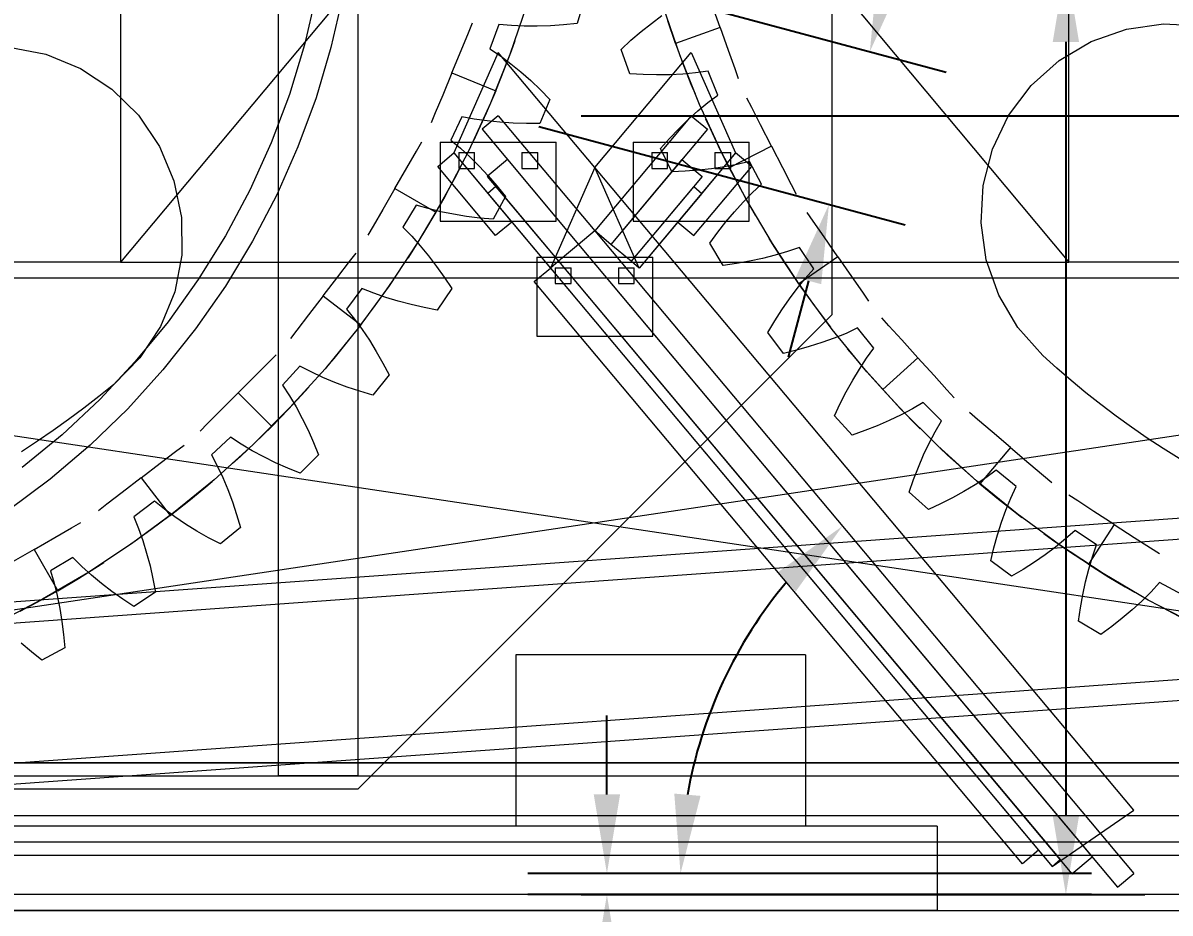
# Model space of a CAD drawing. Header units: millimetres. Extents: x -191664 to 191490, y -197311 to 10263.
# Drawn here: x 882.9 to 1318.4, y -184227 to -183889.3 of the extents above; entities that cross this region are included whole.
import ezdxf

# ---------------------------------------------------------------- set-up
doc = ezdxf.new("R2010")
doc.units = ezdxf.units.MM
doc.layers.add('R15_COTAS_TRANSPORTE_P', color=1, linetype='Continuous', lineweight=0)
doc.layers.add('R15_PRENSA_RECEPCION_P', color=2, linetype='Continuous', lineweight=0)
doc.dimstyles.new('PLANTA_20', dxfattribs={"dimtxt": 50, "dimasz": 30, "dimexe": 30, "dimexo": 16, "dimgap": 20, "dimtad": 1, "dimtih": 1, "dimtoh": 1, "dimdec": 1, "dimzin": 0, "dimdsep": 46, "dimcen": 0.09, "dimadec": 0, "dimazin": 0, "dimtfac": 1, "dimtdec": 4, "dimtofl": 0, "dimtmove": 0, "dimatfit": 3, "dimfxl": 1, "dimtolj": 1, "dimtzin": 0, "dimarcsym": 0})

# ---------------------------------------------------------------- blocks, each defined once
blk = doc.blocks.new('*D127')
at = {"layer": 'Defpoints', "color": 0, "transparency": 16777216}
for p in [(1078.88, -183866.52), (1078.88, -184220), (1278.88, -184220)]:
    blk.add_point(p, dxfattribs=at)
at = {"layer": 'R15_COTAS_TRANSPORTE_P', "color": 0, "lineweight": -2, "transparency": 16777216}
for p, q in [((1094.88, -183866.52), (1308.88, -183866.52)), ((1278.88, -183896.52), (1278.88, -184190)), ((1094.88, -184220), (1308.88, -184220))]:
    blk.add_line(p, q, dxfattribs=at)
at = {"layer": 'R15_COTAS_TRANSPORTE_P', "color": 0, "transparency": 16777216}
for points in [[(1273.88, -183896.52), (1283.88, -183896.52), (1278.88, -183866.52)], [(1273.88, -184190), (1283.88, -184190), (1278.88, -184220)]]:
    blk.add_solid(points, dxfattribs=at)
blk = doc.blocks.new('*D128')
at = {"layer": 'Defpoints', "color": 0, "transparency": 16777216}
for p in [(1078.88, -183866.52), (1063.36, -183924.48), (1188.93, -183958.12)]:
    blk.add_point(p, dxfattribs=at)
at = {"layer": 'R15_COTAS_TRANSPORTE_P', "color": 0, "lineweight": -2, "transparency": 16777216}
for p, q in [((1212.22, -183871.19), (1219.98, -183842.21)), ((1094.34, -183870.66), (1233.43, -183907.93)), ((1078.81, -183928.62), (1217.9, -183965.89)), ((1181.16, -183987.1), (1173.4, -184016.08))]:
    blk.add_line(p, q, dxfattribs=at)
at = {"layer": 'R15_COTAS_TRANSPORTE_P', "color": 0, "transparency": 16777216}
for points in [[(1207.39, -183869.9), (1217.05, -183872.48), (1204.45, -183900.17)], [(1176.33, -183985.81), (1185.99, -183988.4), (1188.93, -183958.12)]]:
    blk.add_solid(points, dxfattribs=at)
blk = doc.blocks.new('*D129')
at = {"layer": 'Defpoints', "color": 0, "transparency": 16777216}
for p in [(1078.88, -183866.52), (1078.88, -183924.48), (1358.88, -183924.48)]:
    blk.add_point(p, dxfattribs=at)
at = {"layer": 'R15_COTAS_TRANSPORTE_P', "color": 0, "lineweight": -2, "transparency": 16777216}
for p, q in [((1358.88, -183836.52), (1358.88, -183806.52)), ((1094.88, -183866.52), (1388.88, -183866.52)), ((1094.88, -183924.48), (1388.88, -183924.48)), ((1358.88, -183954.48), (1358.88, -183984.48))]:
    blk.add_line(p, q, dxfattribs=at)
at = {"layer": 'R15_COTAS_TRANSPORTE_P', "color": 0, "transparency": 16777216}
for points in [[(1353.88, -183836.52), (1363.88, -183836.52), (1358.88, -183866.52)], [(1353.88, -183954.48), (1363.88, -183954.48), (1358.88, -183924.48)]]:
    blk.add_solid(points, dxfattribs=at)
blk = doc.blocks.new('*D130')
at = {"layer": 'Defpoints', "color": 0, "transparency": 16777216}
for p in [(1304.62, -184212), (1104.62, -184220), (1304.62, -184220)]:
    blk.add_point(p, dxfattribs=at)
at = {"layer": 'R15_COTAS_TRANSPORTE_P', "color": 0, "lineweight": -2, "transparency": 16777216}
for p, q in [((1104.62, -184182), (1104.62, -184152)), ((1288.62, -184212), (1074.62, -184212)), ((1288.62, -184220), (1074.62, -184220)), ((1104.62, -184250), (1104.62, -184280))]:
    blk.add_line(p, q, dxfattribs=at)
at = {"layer": 'R15_COTAS_TRANSPORTE_P', "color": 0, "transparency": 16777216}
for points in [[(1099.62, -184182), (1109.62, -184182), (1104.62, -184212)], [(1099.62, -184250), (1109.62, -184250), (1104.62, -184220)]]:
    blk.add_solid(points, dxfattribs=at)
blk = doc.blocks.new('*D131')
at = {"layer": 'Defpoints', "color": 0, "transparency": 16777216}
for p in [(1100, -183968.15), (1139.8, -184162.66), (1104.62, -184212), (1304.62, -184212), (1304.62, -184212)]:
    blk.add_point(p, dxfattribs=at)
at = {"layer": 'R15_COTAS_TRANSPORTE_P', "color": 0, "lineweight": -2, "transparency": 16777216}
blk.add_arc((1304.62, -184212), 172.05, 140.0034, 169.9966, dxfattribs=at)
at = {"layer": 'R15_COTAS_TRANSPORTE_P', "color": 0, "transparency": 16777216}
for points in [[(1169.28, -184097.88), (1176.35, -184104.95), (1194.03, -184080.2)], [(1140.17, -184182.55), (1130.2, -184181.68), (1132.57, -184212)]]:
    blk.add_solid(points, dxfattribs=at)
blk = doc.blocks.new('*D133')
at = {"layer": 'Defpoints', "color": 0, "transparency": 16777216}
for p in [(439.69, -194147.98), (217.89, -194406.09), (-500, -194490), (-500, -194490), (500, -194490)]:
    blk.add_point(p, dxfattribs=at)
at = {"layer": 'R15_COTAS_TRANSPORTE_P', "color": 0, "lineweight": -2, "transparency": 16777216}
blk.add_arc((-500, -194490), 722.77, 2.37834, 17.62166, dxfattribs=at)
at = {"layer": 'R15_COTAS_TRANSPORTE_P', "color": 0, "transparency": 16777216}
for points in [[(184.12, -194272.81), (193.59, -194269.58), (179.18, -194242.8)], [(227.15, -194459.9), (217.15, -194460.11), (222.77, -194490)]]:
    blk.add_solid(points, dxfattribs=at)

msp = doc.modelspace()

# ---------------------------------------------------------------- linework, layer by layer
at = {"layer": 'R15_PRENSA_RECEPCION_P', "color": 9, "true_color": 0xb9c3c2}
for p, q in [((920, -183550), (920, -183980)), ((920, -183550), (1280, -183980)), ((1280, -183550), (920, -183980)), ((1280, -183980), (1280, -183550)), ((994.24, -183878.53), (989.78, -183897.65)), ((1004.28, -183879.26), (999.86, -183898.63)), ((1074.26, -183882.43), (1067.83, -183901.23)), ((1096.14, -183880.02), (1093.28, -183889.45)), ((1132.38, -183901.81), (1125.93, -183883.02)), ((1147.63, -183891.08), (1144.56, -183882.5)), ((1121.5, -183889.45), (1125.47, -183886.52)), ((1052.04, -183893.05), (1053.6, -183889.3)), ((1063.54, -183889.84), (1060.22, -183899.12)), ((1068.34, -183890.29), (1063.54, -183889.84)), ((1073.21, -183890.5), (1068.34, -183890.29)), ((1078.15, -183890.51), (1073.21, -183890.5)), ((1083.15, -183890.33), (1078.15, -183890.51)), ((1088.19, -183889.98), (1083.15, -183890.33)), ((1093.28, -183889.45), (1088.19, -183889.98)), ((1117.59, -183892.57), (1121.5, -183889.45)), ((1130.68, -183897.15), (1127.71, -183888.53)), ((1147.63, -183891.08), (1130.68, -183897.15)), ((1147.63, -183891.08), (1150.7, -183899.66)), ((1288.52, -183896.32), (1301.93, -183891.62)), ((1301.93, -183891.62), (1316, -183889.62)), ((1316, -183889.62), (1330.19, -183890.41)), ((1049.25, -183899.8), (1052.04, -183893.05)), ((1068.36, -183899.81), (1069.73, -183895.99)), ((1109.98, -183899.31), (1113.75, -183895.86)), ((1113.75, -183895.86), (1117.59, -183892.57)), ((1276.28, -183903.55), (1288.52, -183896.32)), ((877.66, -183898.5), (891.62, -183901.18)), ((989.78, -183897.65), (984.08, -183916.43)), ((999.86, -183898.63), (994.21, -183917.68)), ((1045.76, -183908.22), (1049.25, -183899.8)), ((1060.22, -183899.12), (1064.21, -183901.82)), ((1065.78, -183906.65), (1068.36, -183899.81)), ((1113.3, -183908.6), (1109.98, -183899.31)), ((1130.68, -183897.15), (1133.85, -183905.69)), ((1150.7, -183899.66), (1153.16, -183906.54)), ((891.62, -183901.18), (904.78, -183906.54)), ((1067.83, -183901.23), (1060.46, -183919.69)), ((1064.21, -183901.82), (1068.12, -183904.75)), ((1068.12, -183904.75), (1071.94, -183907.87)), ((1139.78, -183920.26), (1132.38, -183901.81)), ((1265.69, -183913.03), (1276.28, -183903.55)), ((904.78, -183906.54), (916.65, -183914.36)), ((1045.76, -183908.22), (1042.28, -183916.64)), ((1045.76, -183908.22), (1062.39, -183915.11)), ((1062.39, -183915.11), (1065.78, -183906.65)), ((1071.94, -183907.87), (1075.69, -183911.18)), ((1118.41, -183908.87), (1113.3, -183908.6)), ((1123.46, -183908.98), (1118.41, -183908.87)), ((1128.46, -183908.92), (1123.46, -183908.98)), ((1133.39, -183908.67), (1128.46, -183908.92)), ((1138.25, -183908.21), (1133.39, -183908.67)), ((1133.85, -183905.69), (1136.53, -183912.49)), ((1143.03, -183907.53), (1138.25, -183908.21)), ((1146.8, -183916.63), (1143.03, -183907.53)), ((1153.16, -183906.54), (1154.52, -183910.36)), ((1075.69, -183911.18), (1079.36, -183914.66)), ((1136.53, -183912.49), (1138.08, -183916.24)), ((1257.15, -183924.39), (1265.69, -183913.03)), ((916.65, -183914.36), (926.76, -183924.34)), ((984.08, -183916.43), (977.16, -183934.81)), ((994.21, -183917.68), (987.34, -183936.33)), ((1042.28, -183916.64), (1039.48, -183923.39)), ((1062.39, -183915.11), (1058.81, -183923.49)), ((1079.36, -183914.66), (1082.96, -183918.29)), ((1142.94, -183919.53), (1146.8, -183916.63)), ((1159.6, -183921.39), (1157.74, -183917.78)), ((1060.46, -183919.69), (1052.16, -183937.74)), ((1082.96, -183918.29), (1079.19, -183927.4)), ((1139.18, -183922.64), (1142.94, -183919.53)), ((1148.11, -183938.3), (1139.78, -183920.26)), ((1162.94, -183927.89), (1159.6, -183921.39)), ((926.76, -183924.34), (934.74, -183936.11)), ((1039.48, -183923.39), (1037.93, -183927.13)), ((1049.55, -183924.88), (1045.34, -183933.78)), ((1054.28, -183925.79), (1049.55, -183924.88)), ((1059.11, -183926.48), (1054.28, -183925.79)), ((1058.81, -183923.49), (1055.79, -183930.14)), ((1064.03, -183926.97), (1059.11, -183926.48)), ((1131.94, -183929.44), (1135.52, -183925.95)), ((1135.52, -183925.95), (1139.18, -183922.64)), ((1143.89, -183929.46), (1142.21, -183925.76)), ((1250.99, -183937.2), (1257.15, -183924.39)), ((1055.79, -183930.14), (1054.06, -183933.82)), ((1069.02, -183927.28), (1064.03, -183926.97)), ((1074.07, -183927.42), (1069.02, -183927.28)), ((1079.19, -183927.4), (1074.07, -183927.42)), ((1128.44, -183933.09), (1131.94, -183929.44)), ((1147.02, -183936.07), (1143.89, -183929.46)), ((1167.1, -183936), (1162.94, -183927.89)), ((977.16, -183934.81), (969.06, -183952.69)), ((1032.32, -183937.91), (1034.35, -183934.39)), ((1045.34, -183933.78), (1049.05, -183936.86)), ((1125.02, -183936.9), (1128.44, -183933.09)), ((934.74, -183936.11), (940.26, -183949.21)), ((987.34, -183936.33), (979.3, -183954.5)), ((1028.67, -183944.23), (1032.32, -183937.91)), ((1052.16, -183937.74), (1042.96, -183955.36)), ((1049.05, -183936.86), (1052.65, -183940.16)), ((1129.24, -183945.81), (1125.02, -183936.9)), ((1151.09, -183944.22), (1147.02, -183936.07)), ((1157.34, -183955.9), (1148.11, -183938.3)), ((1167.1, -183936), (1151.09, -183944.22)), ((1167.1, -183936), (1171.26, -183944.1)), ((1247.45, -183950.96), (1250.99, -183937.2)), ((1024.11, -183952.12), (1028.67, -183944.23)), ((1047.61, -183946.73), (1049.47, -183943.13)), ((1052.65, -183940.16), (1056.14, -183943.64)), ((1056.14, -183943.64), (1059.55, -183947.3)), ((1149.24, -183943.91), (1144.36, -183944.64)), ((1154.03, -183942.98), (1149.24, -183943.91)), ((1151.09, -183944.22), (1155.34, -183952.28)), ((1158.72, -183941.84), (1154.03, -183942.98)), ((1163.36, -183950.52), (1158.72, -183941.84)), ((1171.26, -183944.1), (1174.6, -183950.6)), ((1044.16, -183953.18), (1047.61, -183946.73)), ((1059.55, -183947.3), (1062.86, -183951.12)), ((1134.35, -183945.58), (1129.24, -183945.81)), ((1139.39, -183945.2), (1134.35, -183945.58)), ((1144.36, -183944.64), (1139.39, -183945.2)), ((940.26, -183949.21), (943.12, -183963.13)), ((969.06, -183952.69), (959.81, -183970)), ((1024.11, -183952.12), (1019.55, -183960.02)), ((1024.11, -183952.12), (1039.7, -183961.12)), ((1062.86, -183951.12), (1066.09, -183955.09)), ((1155.34, -183952.28), (1158.89, -183958.67)), ((1159.81, -183953.78), (1163.36, -183950.52)), ((1174.6, -183950.6), (1176.45, -183954.21)), ((1246.66, -183965.15), (1247.45, -183950.96)), ((979.3, -183954.5), (970.11, -183972.12)), ((1042.96, -183955.36), (1032.88, -183972.49)), ((1039.7, -183961.12), (1044.16, -183953.18)), ((1066.09, -183955.09), (1061.44, -183963.79)), ((1153.05, -183960.9), (1156.37, -183957.25)), ((1156.37, -183957.25), (1159.81, -183953.78)), ((1167.45, -183973.01), (1157.34, -183955.9)), ((1019.55, -183960.02), (1015.9, -183966.34)), ((1032.19, -183958.37), (1027.13, -183966.82)), ((1036.82, -183959.74), (1032.19, -183958.37)), ((1039.7, -183961.12), (1035.05, -183968.96)), ((1041.56, -183960.9), (1036.82, -183959.74)), ((1046.4, -183961.87), (1041.56, -183960.9)), ((1149.83, -183964.72), (1153.05, -183960.9)), ((1158.89, -183958.67), (1160.92, -183962.19)), ((1182.92, -183964.49), (1180.61, -183961.15)), ((943.12, -183963.13), (943.21, -183977.34)), ((1051.33, -183962.67), (1046.4, -183961.87)), ((1056.35, -183963.31), (1051.33, -183962.67)), ((1061.44, -183963.79), (1056.35, -183963.31)), ((1146.71, -183968.7), (1149.83, -183964.72)), ((1187.08, -183970.49), (1182.92, -183964.49)), ((1248.66, -183979.22), (1246.66, -183965.15)), ((959.81, -183970), (949.44, -183986.67)), ((1015.9, -183966.34), (1013.87, -183969.86)), ((1027.13, -183966.82), (1030.52, -183970.25)), ((1030.52, -183970.25), (1033.78, -183973.88)), ((1035.05, -183968.96), (1031.19, -183975.17)), ((1143.68, -183972.82), (1146.71, -183968.7)), ((970.11, -183972.12), (959.81, -183989.12)), ((1032.88, -183972.49), (1021.94, -183989.08)), ((1033.78, -183973.88), (1036.92, -183977.69)), ((1148.75, -183981.28), (1143.68, -183972.82)), ((1168.4, -183974.53), (1166.25, -183971.09)), ((1178.41, -183989.59), (1167.45, -183973.01)), ((1172.37, -183980.68), (1168.4, -183974.53)), ((1177.69, -183974.44), (1173.14, -183976.03)), ((1183.17, -183982.62), (1177.69, -183974.44)), ((1192.27, -183977.99), (1187.08, -183970.49)), ((943.21, -183977.34), (940.53, -183991.3)), ((1006.91, -183979.8), (1009.38, -183976.59)), ((1031.19, -183975.17), (1029, -183978.59)), ((1036.92, -183977.69), (1039.95, -183981.67)), ((1163.68, -183978.63), (1158.79, -183979.67)), ((1168.47, -183977.43), (1163.68, -183978.63)), ((1173.14, -183976.03), (1168.47, -183977.43)), ((1192.27, -183977.99), (1177.47, -183988.23)), ((1192.27, -183977.99), (1197.45, -183985.48)), ((920, -183980), (480, -183980)), ((920, -183980), (1280, -183980)), ((1002.46, -183985.6), (1006.91, -183979.8)), ((1039.95, -183981.67), (1042.87, -183985.79)), ((1153.81, -183980.55), (1148.75, -183981.28)), ((1158.79, -183979.67), (1153.81, -183980.55)), ((1177.47, -183988.23), (1172.37, -183980.68)), ((1179.95, -183986.22), (1183.17, -183982.62)), ((1253.36, -183992.63), (1248.66, -183979.22)), ((1720, -183980), (1280, -183980)), ((480, -183986), (1720, -183986)), ((480, -183986), (1706.67, -184170)), ((1720, -183986), (493.33, -184170)), ((949.44, -183986.67), (938.01, -184002.63)), ((996.91, -183992.83), (1002.46, -183985.6)), ((1020.91, -183990.55), (1023.23, -183987.22)), ((1042.87, -183985.79), (1045.7, -183990.06)), ((1176.87, -183990.01), (1179.95, -183986.22)), ((1197.45, -183985.48), (1201.61, -183991.49)), ((940.53, -183991.3), (935.17, -184004.46)), ((959.81, -183989.12), (948.44, -184005.41)), ((1011.64, -183990), (1005.77, -183997.91)), ((1021.94, -183989.08), (1010.18, -184005.1)), ((1016.11, -183991.82), (1011.64, -183990)), ((1020.71, -183993.44), (1016.11, -183991.82)), ((1016.66, -183996.49), (1020.91, -183990.55)), ((1045.7, -183990.06), (1040.22, -183998.26)), ((1173.92, -183993.97), (1176.87, -183990.01)), ((1177.47, -183988.23), (1182.74, -183995.66)), ((1190.2, -184005.59), (1178.41, -183989.59)), ((1201.61, -183991.49), (1203.92, -183994.82)), ((996.91, -183992.83), (991.37, -184000.06)), ((996.91, -183992.83), (1011.19, -184003.79)), ((1011.19, -184003.79), (1016.66, -183996.49)), ((1025.43, -183994.88), (1020.71, -183993.44)), ((1030.27, -183996.16), (1025.43, -183994.88)), ((1035.2, -183997.28), (1030.27, -183996.16)), ((1171.09, -183998.09), (1173.92, -183993.97)), ((1182.74, -183995.66), (1187.09, -184001.53)), ((1260.59, -184004.87), (1253.36, -183992.63)), ((991.37, -184000.06), (986.92, -184005.85)), ((1005.77, -183997.91), (1008.81, -184001.65)), ((1040.22, -183998.26), (1035.2, -183997.28)), ((1168.37, -184002.35), (1171.09, -183998.09)), ((938.01, -184002.63), (925.55, -184017.8)), ((935.17, -184004.46), (927.35, -184016.33)), ((1010.18, -184005.1), (997.62, -184020.5)), ((1011.19, -184003.79), (1005.56, -184010.95)), ((1008.81, -184001.65), (1011.7, -184005.59)), ((1165.76, -184006.75), (1168.37, -184002.35)), ((1187.09, -184001.53), (1189.56, -184004.76)), ((1199.77, -184005.02), (1195.4, -184007.06)), ((1206.02, -184012.63), (1199.77, -184005.02)), ((1211.67, -184004.17), (1208.95, -184001.16)), ((1216.58, -184009.58), (1211.67, -184004.17)), ((1270.07, -184015.46), (1260.59, -184004.87)), ((948.44, -184005.41), (936.05, -184020.95)), ((986.92, -184005.85), (984.45, -184009.07)), ((1011.7, -184005.59), (1014.45, -184009.69)), ((1171.64, -184014.67), (1165.76, -184006.75)), ((1190.88, -184008.9), (1186.24, -184010.57)), ((1202.78, -184020.97), (1190.2, -184005.59)), ((1195.4, -184007.06), (1190.88, -184008.9)), ((1222.7, -184016.33), (1216.58, -184009.58)), ((1005.56, -184010.95), (1000.93, -184016.6)), ((1014.45, -184009.69), (1017.08, -184013.94)), ((1017.08, -184013.94), (1019.58, -184018.34)), ((1176.6, -184013.45), (1171.64, -184014.67)), ((1181.47, -184012.08), (1176.6, -184013.45)), ((1186.24, -184010.57), (1181.47, -184012.08)), ((1198.59, -184016.02), (1196.01, -184012.89)), ((1203.17, -184016.52), (1206.02, -184012.63)), ((925.55, -184017.8), (912.13, -184032.13)), ((927.35, -184016.33), (917.36, -184026.44)), ((971.08, -184023.19), (976.24, -184018.03)), ((976.24, -184018.03), (979.11, -184015.16)), ((1000.93, -184016.6), (998.31, -184019.7)), ((1203.32, -184021.6), (1198.59, -184016.02)), ((1200.48, -184020.59), (1203.17, -184016.52)), ((1222.7, -184016.33), (1209.36, -184028.42)), ((1222.7, -184016.33), (1228.82, -184023.08)), ((1275.44, -184020.29), (1270.07, -184015.46)), ((936.05, -184020.95), (922.69, -184035.66)), ((988.09, -184019.46), (981.47, -184026.76)), ((997.62, -184020.5), (984.3, -184035.25)), ((992.35, -184021.71), (988.09, -184019.46)), ((996.78, -184023.77), (992.35, -184021.71)), ((1019.58, -184018.34), (1021.97, -184022.86)), ((1197.94, -184024.83), (1200.48, -184020.59)), ((1216.13, -184035.7), (1202.78, -184020.97)), ((1209.36, -184028.42), (1203.32, -184021.6)), ((1280.92, -184025.01), (1275.44, -184020.29)), ((917.36, -184026.44), (911.76, -184031)), ((964.63, -184029.63), (971.08, -184023.19)), ((981.47, -184026.76), (984.13, -184030.78)), ((1001.34, -184025.67), (996.78, -184023.77)), ((1006.02, -184027.42), (1001.34, -184025.67)), ((1021.97, -184022.86), (1015.72, -184030.48)), ((1195.52, -184029.2), (1197.94, -184024.83)), ((1228.82, -184023.08), (1233.73, -184028.5)), ((1286.49, -184029.6), (1280.92, -184025.01)), ((911.76, -184031), (906.06, -184035.44)), ((964.63, -184029.63), (958.19, -184036.08)), ((964.63, -184029.63), (977.36, -184042.36)), ((983.73, -184035.84), (988.73, -184030.51)), ((984.13, -184030.78), (986.62, -184034.98)), ((988.73, -184030.51), (991.46, -184027.51)), ((1010.81, -184029.02), (1006.02, -184027.42)), ((1015.72, -184030.48), (1010.81, -184029.02)), ((1193.23, -184033.71), (1195.52, -184029.2)), ((1209.36, -184028.42), (1215.56, -184035.1)), ((1233.73, -184028.5), (1236.45, -184031.5)), ((1292.16, -184034.08), (1286.49, -184029.6)), ((912.13, -184032.13), (897.8, -184045.55)), ((906.06, -184035.44), (900.27, -184039.76)), ((922.69, -184035.66), (908.41, -184049.49)), ((984.3, -184035.25), (970.25, -184049.3)), ((986.62, -184034.98), (988.95, -184039.33)), ((1191.07, -184038.34), (1193.23, -184033.71)), ((1215.56, -184035.1), (1220.64, -184040.35)), ((1230.2, -184049.73), (1216.13, -184035.7)), ((1224.75, -184033.29), (1220.6, -184035.75)), ((1231.71, -184040.25), (1224.75, -184033.29)), ((1297.93, -184038.43), (1292.16, -184034.08)), ((900.27, -184039.76), (894.38, -184043.95)), ((958.19, -184036.08), (953.03, -184041.24)), ((977.36, -184042.36), (983.73, -184035.84)), ((988.95, -184039.33), (991.15, -184043.82)), ((1197.69, -184045.65), (1191.07, -184038.34)), ((1216.28, -184038.02), (1211.82, -184040.14)), ((1220.6, -184035.75), (1216.28, -184038.02)), ((1245.36, -184039.75), (1242.27, -184037.13)), ((1250.93, -184044.48), (1245.36, -184039.75)), ((1303.78, -184042.67), (1297.93, -184038.43)), ((894.38, -184043.95), (888.41, -184048.02)), ((953.03, -184041.24), (950.16, -184044.11)), ((977.36, -184042.36), (970.84, -184048.73)), ((991.15, -184043.82), (993.21, -184048.44)), ((1202.51, -184043.95), (1197.69, -184045.65)), ((1207.23, -184042.12), (1202.51, -184043.95)), ((1211.82, -184040.14), (1207.23, -184042.12)), ((1220.64, -184040.35), (1223.51, -184043.23)), ((1226.98, -184048.72), (1229.25, -184044.4)), ((1229.25, -184044.4), (1231.71, -184040.25)), ((1309.73, -184046.77), (1303.78, -184042.67)), ((888.41, -184048.02), (882.36, -184051.96)), ((897.8, -184045.55), (882.63, -184058.01)), ((961.76, -184046.47), (954.46, -184053.09)), ((965.78, -184049.13), (961.76, -184046.47)), ((970.84, -184048.73), (965.51, -184053.73)), ((993.21, -184048.44), (995.15, -184053.17)), ((1224.86, -184053.18), (1226.98, -184048.72)), ((1257.88, -184050.38), (1250.93, -184044.48)), ((1315.76, -184050.75), (1309.73, -184046.77)), ((908.41, -184049.49), (893.28, -184062.37)), ((935.06, -184056.37), (940.85, -184051.92)), ((940.85, -184051.92), (944.07, -184049.45)), ((954.46, -184053.09), (956.71, -184057.35)), ((970.25, -184049.3), (955.5, -184062.62)), ((969.98, -184051.62), (965.78, -184049.13)), ((974.33, -184053.95), (969.98, -184051.62)), ((1244.97, -184063.03), (1230.2, -184049.73)), ((1233.93, -184053.22), (1230.97, -184050.45)), ((1257.88, -184050.38), (1246.23, -184064.1)), ((1257.88, -184050.38), (1264.82, -184056.27)), ((1321.87, -184054.6), (1315.76, -184050.75)), ((725.92, -184181.07), (2483.03, -184054.93)), ((927.83, -184061.91), (935.06, -184056.37)), ((956.71, -184057.35), (958.77, -184061.78)), ((965.51, -184053.73), (962.51, -184056.46)), ((978.82, -184056.15), (974.33, -184053.95)), ((983.44, -184058.21), (978.82, -184056.15)), ((995.15, -184053.17), (988.17, -184060.15)), ((1222.88, -184057.77), (1224.86, -184053.18)), ((1239.35, -184058.13), (1233.93, -184053.22)), ((1264.82, -184056.27), (1270.4, -184061)), ((958.77, -184061.78), (960.67, -184066.34)), ((988.17, -184060.15), (983.44, -184058.21)), ((1221.05, -184062.49), (1222.88, -184057.77)), ((1246.23, -184064.1), (1239.35, -184058.13)), ((1248.48, -184061.83), (1244.41, -184064.52)), ((1252.37, -184058.98), (1248.48, -184061.83)), ((1259.98, -184065.23), (1252.37, -184058.98)), ((1270.4, -184061), (1273.49, -184063.62)), ((726.49, -184189.05), (2483.6, -184062.91)), ((893.28, -184062.37), (877.36, -184074.25)), ((927.83, -184061.91), (920.6, -184067.46)), ((927.83, -184061.91), (938.79, -184076.19)), ((955.5, -184062.62), (940.1, -184075.18)), ((945.95, -184070.56), (951.6, -184065.93)), ((951.6, -184065.93), (954.7, -184063.31)), ((1219.35, -184067.31), (1221.05, -184062.49)), ((1244.41, -184064.52), (1240.17, -184067.06)), ((1260.39, -184075.56), (1244.97, -184063.03)), ((1246.23, -184064.1), (1253.25, -184069.92)), ((1257.94, -184069.6), (1259.98, -184065.23)), ((920.6, -184067.46), (914.8, -184071.91)), ((938.79, -184076.19), (945.95, -184070.56)), ((960.67, -184066.34), (962.42, -184071.02)), ((1226.66, -184073.93), (1219.35, -184067.31)), ((1235.8, -184069.48), (1231.29, -184071.77)), ((1240.17, -184067.06), (1235.8, -184069.48)), ((1253.25, -184069.92), (1258.97, -184074.46)), ((1256.1, -184074.12), (1257.94, -184069.6)), ((1283.4, -184070.64), (1279.99, -184068.44)), ((914.8, -184071.91), (911.59, -184074.38)), ((932.91, -184070.77), (925, -184076.64)), ((936.65, -184073.81), (932.91, -184070.77)), ((940.59, -184076.7), (936.65, -184073.81)), ((962.42, -184071.02), (964.02, -184075.81)), ((1231.29, -184071.77), (1226.66, -184073.93)), ((1254.43, -184078.76), (1256.1, -184074.12)), ((1258.97, -184074.46), (1262.19, -184076.94)), ((1289.54, -184074.6), (1283.4, -184070.64)), ((1297.2, -184079.54), (1289.54, -184074.6)), ((901.34, -184080.9), (904.86, -184078.87)), ((940.1, -184075.18), (924.08, -184086.94)), ((925, -184076.64), (926.82, -184081.11)), ((938.79, -184076.19), (931.49, -184081.66)), ((944.69, -184079.45), (940.59, -184076.7)), ((964.02, -184075.81), (965.48, -184080.72)), ((1252.92, -184083.53), (1254.43, -184078.76)), ((1276.43, -184087.3), (1260.39, -184075.56)), ((895.02, -184084.55), (901.34, -184080.9)), ((931.49, -184081.66), (925.55, -184085.92)), ((926.82, -184081.11), (928.44, -184085.71)), ((948.94, -184082.08), (944.69, -184079.45)), ((953.34, -184084.58), (948.94, -184082.08)), ((965.48, -184080.72), (957.86, -184086.97)), ((1251.55, -184088.4), (1252.92, -184083.53)), ((1273.83, -184085.48), (1270.53, -184083.12)), ((1282.38, -184081.83), (1278.78, -184085.05)), ((1290.56, -184087.31), (1282.38, -184081.83)), ((1297.2, -184079.54), (1287.44, -184094.67)), ((1297.2, -184079.54), (1304.85, -184084.48)), ((887.12, -184089.11), (895.02, -184084.55)), ((924.08, -184086.94), (907.49, -184097.88)), ((925.55, -184085.92), (922.22, -184088.23)), ((928.44, -184085.71), (929.88, -184090.43)), ((957.86, -184086.97), (953.34, -184084.58)), ((1279.84, -184089.64), (1273.83, -184085.48)), ((1278.78, -184085.05), (1274.99, -184088.13)), ((1293.04, -184098.21), (1276.43, -184087.3)), ((1288.97, -184091.86), (1290.56, -184087.31)), ((1304.85, -184084.48), (1311, -184088.43)), ((887.12, -184089.11), (879.23, -184093.67)), ((887.12, -184089.11), (896.12, -184104.7)), ((901.82, -184092.13), (893.37, -184097.19)), ((905.25, -184095.52), (901.82, -184092.13)), ((929.88, -184090.43), (931.16, -184095.27)), ((1250.33, -184093.36), (1251.55, -184088.4)), ((1271.03, -184091.08), (1266.91, -184093.91)), ((1274.99, -184088.13), (1271.03, -184091.08)), ((1287.44, -184094.67), (1279.84, -184089.64)), ((1287.57, -184096.53), (1288.97, -184091.86)), ((1311, -184088.43), (1314.4, -184090.63)), ((903.96, -184100.05), (910.17, -184096.19)), ((908.88, -184098.78), (905.25, -184095.52)), ((910.17, -184096.19), (913.59, -184094)), ((931.16, -184095.27), (932.28, -184100.2)), ((1258.25, -184099.24), (1250.33, -184093.36)), ((1262.65, -184096.63), (1258.25, -184099.24)), ((1266.91, -184093.91), (1262.65, -184096.63)), ((1286.37, -184101.32), (1287.57, -184096.53)), ((1287.44, -184094.67), (1295.16, -184099.51)), ((907.49, -184097.88), (890.36, -184107.96)), ((893.37, -184097.19), (894.74, -184101.82)), ((896.12, -184104.7), (903.96, -184100.05)), ((912.69, -184101.92), (908.88, -184098.78)), ((932.28, -184100.2), (933.26, -184105.22)), ((1310.18, -184108.26), (1293.04, -184098.21)), ((1295.16, -184099.51), (1301.43, -184103.27)), ((896.12, -184104.7), (888.18, -184109.16)), ((894.74, -184101.82), (895.9, -184106.56)), ((916.67, -184104.95), (912.69, -184101.92)), ((920.79, -184107.87), (916.67, -184104.95)), ((933.26, -184105.22), (925.06, -184110.7)), ((1285.33, -184106.21), (1286.37, -184101.32)), ((1301.43, -184103.27), (1304.94, -184105.31)), ((1311.22, -184105.19), (1307.75, -184108.63)), ((1314.48, -184101.64), (1311.22, -184105.19)), ((1323.16, -184106.28), (1314.48, -184101.64)), ((890.36, -184107.96), (872.74, -184117.16)), ((888.18, -184109.16), (881.73, -184112.61)), ((895.9, -184106.56), (896.87, -184111.4)), ((925.06, -184110.7), (920.79, -184107.87)), ((1284.45, -184111.19), (1285.33, -184106.21)), ((1307.75, -184108.63), (1304.1, -184111.95)), ((1327.81, -184117.44), (1310.18, -184108.26)), ((896.87, -184111.4), (897.67, -184116.33)), ((1283.72, -184116.25), (1284.45, -184111.19)), ((1304.1, -184111.95), (1300.28, -184115.17)), ((1317.6, -184112.26), (1314.01, -184110.35)), ((1324.1, -184115.6), (1317.6, -184112.26)), ((897.67, -184116.33), (898.31, -184121.35)), ((1292.18, -184121.32), (1283.72, -184116.25)), ((1296.3, -184118.29), (1292.18, -184121.32)), ((1300.28, -184115.17), (1296.3, -184118.29)), ((898.31, -184121.35), (898.79, -184126.44)), ((886.12, -184127.86), (882.3, -184124.55)), ((898.79, -184126.44), (890.09, -184131.09)), ((890.09, -184131.09), (886.12, -184127.86)), ((120, -184170), (2080, -184170)), ((204, -184170), (1706.67, -184170)), ((1996, -184170), (493.33, -184170))]:
    msp.add_line(p, q, dxfattribs=at)
at = {"layer": 'R15_PRENSA_RECEPCION_P', "color": 117, "true_color": 0x28865c}
for p, q in [((1190, -183835), (1190, -184000)), ((980, -184175), (980, -183840)), ((1010, -183840), (1010, -184175)), ((1190, -184000), (1010, -184180)), ((1070, -184129), (1070, -184194)), ((1180, -184129), (1070, -184129)), ((1180, -184129), (1180, -184194)), ((1010, -184175), (980, -184175)), ((1010, -184180), (410, -184180)), ((1230, -184194), (250, -184194)), ((1180, -184194), (1070, -184194)), ((1230, -184194), (1230, -184226)), ((1230, -184226), (250, -184226))]:
    msp.add_line(p, q, dxfattribs=at)
at = {"layer": 'R15_PRENSA_RECEPCION_P', "color": 8, "true_color": 0x728089}
for p, q in [((1063.36, -183900.48), (1046.5, -183938.62)), ((1100, -183944.15), (1063.36, -183900.48)), ((1100, -183944.15), (1136.64, -183900.48)), ((1136.64, -183900.48), (1153.5, -183938.62)), ((1046.5, -183938.62), (1083.15, -183982.29)), ((1153.5, -183938.62), (1116.85, -183982.29)), ((1100, -183944.15), (1083.15, -183982.29)), ((1304.62, -184188), (1100, -183944.15)), ((1116.85, -183982.29), (1100, -183944.15)), ((1273.62, -184209.29), (1304.62, -184188))]:
    msp.add_line(p, q, dxfattribs=at)
at = {"layer": 'R15_PRENSA_RECEPCION_P', "color": 254, "true_color": 0xd5dbd6}
for p, q in [((1063.36, -183924.48), (1057.23, -183929.62)), ((1063.36, -183924.48), (1100, -183968.15)), ((1136.64, -183924.48), (1100, -183968.15)), ((1136.64, -183924.48), (1142.77, -183929.62)), ((1057.23, -183929.62), (1093.87, -183973.29)), ((1142.77, -183929.62), (1106.13, -183973.29)), ((1100, -183968.15), (1093.87, -183973.29)), ((1100, -183968.15), (1304.62, -184212)), ((1106.13, -183973.29), (1100, -183968.15)), ((1093.87, -183973.29), (1298.49, -184217.14)), ((1298.49, -184217.14), (1304.62, -184212))]:
    msp.add_line(p, q, dxfattribs=at)
at = {"layer": 'R15_PRENSA_RECEPCION_P', "color": 8, "true_color": 0x6d7b83}
for p, q in [((1041.36, -183934.48), (1085.36, -183934.48)), ((1041.36, -183934.48), (1041.36, -183964.48)), ((1085.36, -183964.48), (1085.36, -183934.48)), ((1114.64, -183934.48), (1158.64, -183934.48)), ((1114.64, -183934.48), (1114.64, -183964.48)), ((1158.64, -183964.48), (1158.64, -183934.48)), ((1048.36, -183938.48), (1054.36, -183938.48)), ((1048.36, -183938.48), (1048.36, -183944.48)), ((1054.36, -183944.48), (1054.36, -183938.48)), ((1072.36, -183938.48), (1078.36, -183938.48)), ((1072.36, -183938.48), (1072.36, -183944.48)), ((1078.36, -183944.48), (1078.36, -183938.48)), ((1121.64, -183938.48), (1127.64, -183938.48)), ((1121.64, -183938.48), (1121.64, -183944.48)), ((1127.64, -183944.48), (1127.64, -183938.48)), ((1145.64, -183938.48), (1151.64, -183938.48)), ((1145.64, -183938.48), (1145.64, -183944.48)), ((1151.64, -183944.48), (1151.64, -183938.48)), ((1048.36, -183944.48), (1054.36, -183944.48)), ((1072.36, -183944.48), (1078.36, -183944.48)), ((1121.64, -183944.48), (1127.64, -183944.48)), ((1145.64, -183944.48), (1151.64, -183944.48)), ((1041.36, -183964.48), (1085.36, -183964.48)), ((1114.64, -183964.48), (1158.64, -183964.48)), ((1078, -183978.15), (1122, -183978.15)), ((1078, -183978.15), (1078, -184008.15)), ((1122, -184008.15), (1122, -183978.15)), ((1085, -183982.15), (1091, -183982.15)), ((1085, -183982.15), (1085, -183988.15)), ((1091, -183988.15), (1091, -183982.15)), ((1109, -183982.15), (1115, -183982.15)), ((1109, -183982.15), (1109, -183988.15)), ((1115, -183988.15), (1115, -183982.15)), ((1085, -183988.15), (1091, -183988.15)), ((1109, -183988.15), (1115, -183988.15)), ((1078, -184008.15), (1122, -184008.15))]:
    msp.add_line(p, q, dxfattribs=at)
at = {"layer": 'R15_PRENSA_RECEPCION_P', "color": 8, "true_color": 0x64747c}
for p, q in [((1040.37, -183943.76), (1046.5, -183938.62)), ((1046.5, -183938.62), (1068.49, -183964.82)), ((1153.5, -183938.62), (1131.51, -183964.82)), ((1159.63, -183943.76), (1153.5, -183938.62)), ((1062.36, -183969.96), (1040.37, -183943.76)), ((1137.64, -183969.96), (1159.63, -183943.76)), ((1068.49, -183964.82), (1062.36, -183969.96)), ((1131.51, -183964.82), (1137.64, -183969.96)), ((1077.02, -183987.43), (1083.15, -183982.29)), ((1083.15, -183982.29), (1268.48, -184203.16)), ((1262.35, -184208.3), (1077.02, -183987.43)), ((1268.48, -184203.16), (1262.35, -184208.3))]:
    msp.add_line(p, q, dxfattribs=at)
at = {"layer": 'R15_PRENSA_RECEPCION_P', "color": 250, "true_color": 0x30373b}
for p, q in [((1066.87, -183941.11), (1059.21, -183947.54)), ((1066.87, -183941.11), (1093.87, -183973.29)), ((1133.13, -183941.11), (1106.13, -183973.29)), ((1133.13, -183941.11), (1140.79, -183947.54)), ((1059.21, -183947.54), (1086.21, -183979.72)), ((1140.79, -183947.54), (1113.79, -183979.72)), ((1093.87, -183973.29), (1086.21, -183979.72)), ((1093.87, -183973.29), (1288.85, -184205.65)), ((1113.79, -183979.72), (1106.13, -183973.29)), ((1086.21, -183979.72), (1281.18, -184212.08)), ((1281.18, -184212.08), (1288.85, -184205.65))]:
    msp.add_line(p, q, dxfattribs=at)
at = {"layer": 'R15_PRENSA_RECEPCION_P', "color": 252, "true_color": 0x77858c}
for p, q in [((1062.42, -183951.37), (1059.36, -183953.94)), ((1062.42, -183951.37), (1086.21, -183979.72)), ((1137.58, -183951.37), (1113.79, -183979.72)), ((1137.58, -183951.37), (1140.64, -183953.94)), ((1059.36, -183953.94), (1083.15, -183982.29)), ((1140.64, -183953.94), (1116.85, -183982.29)), ((1086.21, -183979.72), (1083.15, -183982.29)), ((1083.15, -183982.29), (1273.62, -184209.29)), ((1086.21, -183979.72), (1276.69, -184206.72)), ((1116.85, -183982.29), (1113.79, -183979.72)), ((1273.62, -184209.29), (1276.69, -184206.72))]:
    msp.add_line(p, q, dxfattribs=at)
at = {"layer": 'R15_PRENSA_RECEPCION_P', "color": 117, "true_color": 0x376c5b}
for p, q in [((721.55, -184120.23), (2478.66, -183994.09)), ((722.13, -184128.21), (2479.24, -184002.07)), ((3000, -184220), (500, -184220))]:
    msp.add_line(p, q, dxfattribs=at)
at = {"layer": 'R15_PRENSA_RECEPCION_P', "color": 251, "true_color": 0x53616b}
for p, q in [((0, -184170), (2200, -184170)), ((820, -184175), (1380, -184175)), ((0, -184190), (2200, -184190)), ((0, -184200), (2200, -184200)), ((820, -184205), (1380, -184205)), ((0, -184226), (2200, -184226))]:
    msp.add_line(p, q, dxfattribs=at)

# ---------------------------------------------------------------- dimensions: what is measured, and where the dimension line sits
at = {"layer": 'R15_COTAS_TRANSPORTE_P'}
for base, line1, line2, picture, middle in [((217.89, -194406.09), ((-500, -194490), (500, -194490)), ((-500, -194490), (439.69, -194147.98)), '*D133', (191490.46, -33543.69)), ((1139.8, -184162.66), ((1304.62, -184212), (1104.62, -184212)), ((1304.62, -184212), (1100, -183968.15)), '*D131', (-166426.35, -78863.51))]:
    dim = msp.add_angular_dim_2l(base=base, line1=line1, line2=line2, dimstyle='PLANTA_20', dxfattribs=at)
    dim.commit()
    dim.dimension.update_dxf_attribs({"geometry": picture, "text_midpoint": middle})
for p1, p2, distance, picture, middle in [((1078.88, -183866.52), (1078.88, -183924.48), 280, '*D129', (1358.88, -183895.5)), ((1078.88, -183866.52), (1063.36, -183924.48), 130, '*D128', (1196.69, -183929.15)), ((1078.88, -183866.52), (1078.88, -184220), 200, '*D127', (1278.88, -184043.26)), ((1304.62, -184212), (1304.62, -184220), -200, '*D130', (1104.62, -184216))]:
    dim = msp.add_aligned_dim(p1=p1, p2=p2, distance=distance, text='<> P', dimstyle='PLANTA_20', dxfattribs=at)
    dim.commit()
    dim.dimension.update_dxf_attribs({"geometry": picture, "text_midpoint": middle})

doc.saveas('drawing.dxf')
